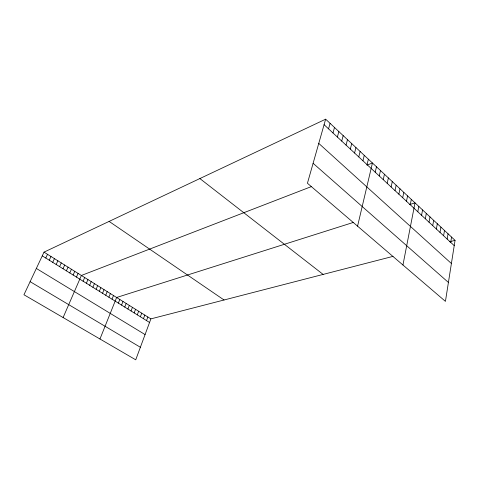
<?xml version="1.0" encoding="UTF-8"?>
<svg xmlns="http://www.w3.org/2000/svg" width="479" height="479" viewBox="0 0 479 479"><rect width="100%" height="100%" fill="white"/><g stroke="black" fill="none" stroke-linecap="round" stroke-linejoin="round"><path stroke-width="0.72" d="M455.05 240.35L445.434 301.369L307.434 183.253L325.642 119.187L455.05 240.35L449.512 241.781M450.709 242.362L451.559 237.081M447.17 239.069L448.039 233.788M443.608 235.758L444.488 230.465M440.009 232.417L440.914 227.112M436.381 229.046L437.303 223.735M432.729 225.645L433.669 220.334M429.04 222.22L429.998 216.897M425.322 218.765L426.298 213.436M421.574 215.281L422.574 209.946M417.79 211.772L418.814 206.425M402.953 265.013L415.018 202.874L409.497 204.623M410.246 204.761L411.305 199.396M406.485 201.264L407.563 195.893M402.689 197.737L403.791 192.36M398.863 194.181L399.989 188.798M395.007 190.594L396.151 185.205M391.115 186.978L392.283 181.583M387.194 183.331L388.379 177.931M383.236 179.655L384.445 174.248M379.248 175.949L380.476 170.53M375.219 172.206L376.476 166.782M357.568 226.16L372.44 163.004L366.962 165.123M367.07 164.632L368.369 159.196M362.938 160.794L364.262 155.352M358.771 156.92L360.124 151.472M354.568 153.017L355.945 147.556M350.329 149.077L351.73 143.61M346.048 145.101L347.479 139.629M341.731 141.089L343.186 135.617M337.378 137.042L338.857 131.563M332.983 132.958L334.492 127.474M328.552 128.839L330.085 123.348M393.025 256.367L150.885 318.882L135.731 359.813L23.95 294.759L44.02 252.134L325.642 119.187M146.508 320.583L147.849 316.99M143.449 318.679L144.802 315.086M140.371 316.769L141.736 313.17M137.281 314.853L138.653 311.242M134.168 312.919L135.557 309.308M131.042 310.979L132.444 307.362M127.899 309.027L129.312 305.41M124.744 307.069L126.163 303.447M121.564 305.093L123.001 301.465M118.373 303.111L119.822 299.483M99.961 338.994L116.625 297.483L353.37 222.418M112.032 299.177L113.505 295.537M108.883 297.219L110.368 293.573M105.715 295.256L107.212 291.609M102.536 293.28L104.045 289.627M99.339 291.292L100.859 287.639M96.123 289.298L97.656 285.634M92.89 287.292L94.435 283.628M89.639 285.274L91.202 281.604M86.376 283.245L87.95 279.568M83.089 281.209L84.675 277.527M63.108 317.547L81.388 275.473L311.482 186.559M76.466 277.096L78.083 273.407M73.131 275.024L74.76 271.33M69.778 272.94L71.419 269.246M66.401 270.845L68.054 267.144M63.012 268.737L64.677 265.037M59.6 266.623L61.282 262.917M56.169 264.492L57.869 260.78M52.726 262.354L54.432 258.636M49.259 260.199L50.984 256.481M45.768 258.037L47.511 254.313M30.111 281.67L140.377 347.269M36.338 268.444L145.077 334.576M42.266 255.858L149.556 322.475M44.02 252.134L150.885 318.882M109.11 221.406L224.046 299.992M199.869 178.559L323.121 274.413M313.104 163.291L448.416 282.448M318.763 143.389L451.398 263.504M324.079 124.684L454.218 245.619"/></g></svg>
